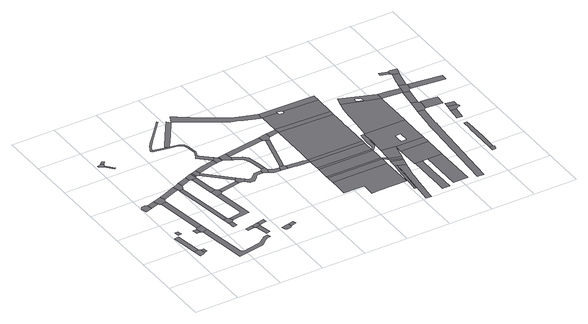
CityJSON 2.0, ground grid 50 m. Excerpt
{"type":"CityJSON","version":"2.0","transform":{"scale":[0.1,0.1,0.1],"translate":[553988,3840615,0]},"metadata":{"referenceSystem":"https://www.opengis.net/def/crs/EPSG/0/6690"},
"CityObjects":{
"road1":{"type":"Road","attributes":{"RoadStructureAttribute.sectionType":"1"},"geometry":[{"type":"MultiSurface","lod":"1","boundaries":[[[0,1,2,3,4,5]]]}]},
"road2":{"type":"Road","attributes":{"RoadStructureAttribute.sectionType":"1"},"geometry":[{"type":"MultiSurface","lod":"1","boundaries":[[[6,7,8,1,0]]]}]},
"road3":{"type":"Road","geometry":[{"type":"MultiSurface","lod":"1","boundaries":[[[9,10,11,12,5,4]]]}]},
"road4":{"type":"Road","geometry":[{"type":"MultiSurface","lod":"1","boundaries":[[[13,14,15,16,17]]]}]},
"road5":{"type":"Road","geometry":[{"type":"MultiSurface","lod":"1","boundaries":[[[18,19,20,21,22,23]]]}]},
"road6":{"type":"Road","geometry":[{"type":"MultiSurface","lod":"1","boundaries":[[[24,25,26,27,28,29]]]}]},
"road7":{"type":"Road","attributes":{"RoadStructureAttribute.sectionType":"1"},"geometry":[{"type":"MultiSurface","lod":"1","boundaries":[[[30,31,23,22,32,33]]]}]},
"road8":{"type":"Road","attributes":{"RoadStructureAttribute.sectionType":"1"},"geometry":[{"type":"MultiSurface","lod":"1","boundaries":[[[34,35,36,37,24,29,38,39]]]}]},
"road9":{"type":"Road","attributes":{"RoadStructureAttribute.sectionType":"1"},"geometry":[{"type":"MultiSurface","lod":"1","boundaries":[[[40,41,35,34]]]}]},
"road10":{"type":"Road","geometry":[{"type":"MultiSurface","lod":"1","boundaries":[[[42,30,33,43,44,41,40,45,46,47,48]]]}]},
"road11":{"type":"Road","attributes":{"RoadStructureAttribute.sectionType":"1"},"geometry":[{"type":"MultiSurface","lod":"1","boundaries":[[[49,50,51,52,53,54,55,56,57,58,39,38,59,60,61,62,63,64,65,66,67]]]}]},
"road12":{"type":"Road","geometry":[{"type":"MultiSurface","lod":"1","boundaries":[[[68,69,70,71,72,73,74,75,76]]]}]},
"road13":{"type":"Road","attributes":{"RoadStructureAttribute.sectionType":"1"},"geometry":[{"type":"MultiSurface","lod":"1","boundaries":[[[77,78,79,74,73]]]}]},
"road14":{"type":"Road","geometry":[{"type":"MultiSurface","lod":"1","boundaries":[[[80,81,68,76]]]}]},
"road15":{"type":"Road","attributes":{"RoadStructureAttribute.sectionType":"1"},"geometry":[{"type":"MultiSurface","lod":"1","boundaries":[[[82,83,42,48,84,85]]]}]},
"road16":{"type":"Road","geometry":[{"type":"MultiSurface","lod":"1","boundaries":[[[86,87,88,89,90]]]}]},
"road17":{"type":"Road","geometry":[{"type":"MultiSurface","lod":"1","boundaries":[[[91,92,90,89,93,94]]]}]},
"road18":{"type":"Road","geometry":[{"type":"MultiSurface","lod":"1","boundaries":[[[95,96,97,98,99,100]]]}]},
"road19":{"type":"Road","attributes":{"RoadStructureAttribute.sectionType":"1"},"geometry":[{"type":"MultiSurface","lod":"1","boundaries":[[[101,102,103,104,105,106,107,108,92,91]]]}]},
"road20":{"type":"Road","geometry":[{"type":"MultiSurface","lod":"1","boundaries":[[[109,110,111,112,82,85,105,104,113]]]}]},
"road21":{"type":"Road","attributes":{"RoadStructureAttribute.sectionType":"1"},"geometry":[{"type":"MultiSurface","lod":"1","boundaries":[[[114,115,116,117]]]}]},
"road22":{"type":"Road","geometry":[{"type":"MultiSurface","lod":"1","boundaries":[[[118,119,95,100,120,121,115,114,122]]]}]},
"road23":{"type":"Road","attributes":{"RoadStructureAttribute.sectionType":"1"},"geometry":[{"type":"MultiSurface","lod":"1","boundaries":[[[123,124,125,126,127,128,129,94,93]]]}]},
"road24":{"type":"Road","attributes":{"RoadStructureAttribute.sectionType":"1"},"geometry":[{"type":"MultiSurface","lod":"1","boundaries":[[[130,131,132,118,122]]]}]},
"road25":{"type":"Road","attributes":{"RoadStructureAttribute.sectionType":"1"},"geometry":[{"type":"MultiSurface","lod":"1","boundaries":[[[133,109,113,134]]]}]},
"road26":{"type":"Road","geometry":[{"type":"MultiSurface","lod":"1","boundaries":[[[135,136,127,126,137,138,139,140]]]}]},
"road27":{"type":"Road","attributes":{"RoadStructureAttribute.sectionType":"1"},"geometry":[{"type":"MultiSurface","lod":"1","boundaries":[[[141,142,143,144,145,146,147]]]}]},
"road28":{"type":"Road","attributes":{"RoadStructureAttribute.sectionType":"1"},"geometry":[{"type":"MultiSurface","lod":"1","boundaries":[[[148,149,150,136,135]]]}]},
"road29":{"type":"Road","geometry":[{"type":"MultiSurface","lod":"1","boundaries":[[[151,152,153,133,134,150,149,154,155]]]}]},
"road30":{"type":"Road","attributes":{"RoadStructureAttribute.sectionType":"1"},"geometry":[{"type":"MultiSurface","lod":"1","boundaries":[[[156,151,155,157]]]}]},
"road31":{"type":"Road","attributes":{"RoadStructureAttribute.sectionType":"1"},"geometry":[{"type":"MultiSurface","lod":"1","boundaries":[[[158,159,141,147]]]}]},
"road32":{"type":"Road","geometry":[{"type":"MultiSurface","lod":"1","boundaries":[[[160,156,157,161,162,163]]]}]},
"road33":{"type":"Road","attributes":{"RoadStructureAttribute.sectionType":"1"},"geometry":[{"type":"MultiSurface","lod":"1","boundaries":[[[164,140,139,165]]]}]},
"road34":{"type":"Road","attributes":{"RoadStructureAttribute.sectionType":"1"},"geometry":[{"type":"MultiSurface","lod":"1","boundaries":[[[166,163,162,167,168,169,170,171]]]}]},
"road35":{"type":"Road","attributes":{"RoadStructureAttribute.sectionType":"1"},"geometry":[{"type":"MultiSurface","lod":"1","boundaries":[[[172,173,160,163,174,175,176,177,178]]]}]},
"road36":{"type":"Road","geometry":[{"type":"MultiSurface","lod":"1","boundaries":[[[171,170,179,164,165,180,181,182,183]]]}]},
"road37":{"type":"Road","attributes":{"RoadStructureAttribute.sectionType":"1"},"geometry":[{"type":"MultiSurface","lod":"1","boundaries":[[[184,185,186,187,188,189,190,191,192,193,194,195,196,197,198,199,200,201,202,203,172,204,205,206,207,208,209,210,211,212,213,214,215,216,217,218,219,220]]]}]},
"road38":{"type":"Road","attributes":{"RoadStructureAttribute.sectionType":"1"},"geometry":[{"type":"MultiSurface","lod":"1","boundaries":[[[204,172,178,221,222]]]}]},
"road39":{"type":"Road","attributes":{"RoadStructureAttribute.sectionType":"1"},"geometry":[{"type":"MultiSurface","lod":"1","boundaries":[[[223,224,225,226,227,228,229,230,231,232,233,234,235]]]}]},
"road40":{"type":"Road","attributes":{"RoadStructureAttribute.sectionType":"1"},"geometry":[{"type":"MultiSurface","lod":"1","boundaries":[[[236,237,238,239,240,183,182,241,242,243,244,245,246,247,248]]]}]},
"road41":{"type":"Road","geometry":[{"type":"MultiSurface","lod":"1","boundaries":[[[249,222,221]]]}]},
"road42":{"type":"Road","attributes":{"RoadStructureAttribute.sectionType":"1"},"geometry":[{"type":"MultiSurface","lod":"1","boundaries":[[[250,251,252,249,221,253,254,255,256]]]}]},
"road43":{"type":"Road","attributes":{"RoadStructureAttribute.sectionType":"1"},"geometry":[{"type":"MultiSurface","lod":"1","boundaries":[[[257,258,259,260,261,262,263,255,254,264,265,266,267,268,269,270]]]}]},
"road44":{"type":"Road","geometry":[{"type":"MultiSurface","lod":"1","boundaries":[[[270,269,236,248,271,272,273,274]]]}]},
"road45":{"type":"Road","attributes":{"RoadStructureAttribute.sectionType":"1"},"geometry":[{"type":"MultiSurface","lod":"1","boundaries":[[[275,276,277,278,274,273,279,280,281,282]]]}]},
"road46":{"type":"Road","geometry":[{"type":"MultiSurface","lod":"1","boundaries":[[[283,284,282,281,285,286,287]]]}]},
"road47":{"type":"Road","attributes":{"RoadStructureAttribute.sectionType":"1"},"geometry":[{"type":"MultiSurface","lod":"1","boundaries":[[[288,289,250,256,290,291,292,293,294,295,296]]]}]},
"road48":{"type":"Road","attributes":{"RoadStructureAttribute.sectionType":"1"},"geometry":[{"type":"MultiSurface","lod":"1","boundaries":[[[297,283,287,298]]]}]},
"road49":{"type":"Road","attributes":{"RoadStructureAttribute.sectionType":"1"},"geometry":[{"type":"MultiSurface","lod":"1","boundaries":[[[299,300,301,302,303,286,285,304,305,306,307,308,309,310]]]}]},
"road50":{"type":"Road","attributes":{"RoadStructureAttribute.sectionType":"1"},"geometry":[{"type":"MultiSurface","lod":"1","boundaries":[[[311,312,313,314,315,316,317,318,319,320,321,322,323,324,325,326,327,328,329,330,331,332,333,334,335,336]]]}]},
"road51":{"type":"Road","geometry":[{"type":"MultiSurface","lod":"1","boundaries":[[[337,338,288,296,297,298,339,340]]]}]},
"road52":{"type":"Road","geometry":[{"type":"MultiSurface","lod":"1","boundaries":[[[341,337,340,342]]]}]},
"road53":{"type":"Road","geometry":[{"type":"MultiSurface","lod":"1","boundaries":[[[343,344,345,346,347,348,349,350,351,352]]]}]},
"road54":{"type":"Road","attributes":{"function":"3","RoadStructureAttribute.sectionType":"1"},"geometry":[{"type":"MultiSurface","lod":"1","boundaries":[[[353,343,352,354]]]}]},
"road55":{"type":"Road","geometry":[{"type":"MultiSurface","lod":"1","boundaries":[[[355,353,354,356,357]]]}]},
"road56":{"type":"Road","attributes":{"function":"3","RoadStructureAttribute.sectionType":"1"},"geometry":[{"type":"MultiSurface","lod":"1","boundaries":[[[358,355,357,359,360]]]}]},
"road57":{"type":"Road","geometry":[{"type":"MultiSurface","lod":"1","boundaries":[[[361,358,360,362,363]]]}]},
"road58":{"type":"Road","attributes":{"function":"3","RoadStructureAttribute.sectionType":"1"},"geometry":[{"type":"MultiSurface","lod":"1","boundaries":[[[309,364,365,361,363,366]]]}]},
"road59":{"type":"Road","geometry":[{"type":"MultiSurface","lod":"1","boundaries":[[[310,309,366,367]]]}]},
"road60":{"type":"Road","attributes":{"function":"3"},"geometry":[{"type":"MultiSurface","lod":"1","boundaries":[[[368,342,369,310,367,370,371,372,373,374,375]]]}]},
"road61":{"type":"Road","geometry":[{"type":"MultiSurface","lod":"1","boundaries":[[[376,377,378,379,380,381,382,383,384,385,386,387]]]}]},
"road62":{"type":"Road","attributes":{"function":"1","RoadStructureAttribute.sectionType":"7"},"geometry":[{"type":"MultiSurface","lod":"1","boundaries":[[[387,388,389,390,391,392,393,394,395,396,397,398,399,400,401,402,403]]]}]},
"road63":{"type":"Road","geometry":[{"type":"MultiSurface","lod":"1","boundaries":[[[404,341,342,368,405]]]}]},
"road64":{"type":"Road","attributes":{"function":"3"},"geometry":[{"type":"MultiSurface","lod":"1","boundaries":[[[406,404,405,407,408,409,410,411,412,413]]]}]},
"road65":{"type":"Road","geometry":[{"type":"MultiSurface","lod":"1","boundaries":[[[414,356,354,415,416,417]]]}]},
"road66":{"type":"Road","geometry":[{"type":"MultiSurface","lod":"1","boundaries":[[[418,419,336,335,406,413,420,421,422,408,407,423]]]}]},
"road67":{"type":"Road","geometry":[{"type":"MultiSurface","lod":"1","boundaries":[[[424,425,376,387,403,426]]]}]},
"road68":{"type":"Road","geometry":[{"type":"MultiSurface","lod":"1","boundaries":[[[427,424,426,428]]]}]},
"road69":{"type":"Road","attributes":{"function":"1","RoadStructureAttribute.sectionType":"7"},"geometry":[{"type":"MultiSurface","lod":"1","boundaries":[[[417,416,429,427,428,430,431]]]}]},
"road70":{"type":"Road","attributes":{"function":"3","RoadStructureAttribute.sectionType":"7"},"geometry":[{"type":"MultiSurface","lod":"1","boundaries":[[[432,433,434,435,436,437,438,439]]]}]},
"road71":{"type":"Road","geometry":[{"type":"MultiSurface","lod":"1","boundaries":[[[440,441,442,443,444,363,362,445,446,447,448,449,450,451,452,453,454]]]}]},
"road72":{"type":"Road","attributes":{"function":"1","RoadStructureAttribute.sectionType":"7"},"geometry":[{"type":"MultiSurface","lod":"1","boundaries":[[[455,456,431,430,457,458]]]}]},
"road73":{"type":"Road","attributes":{"function":"3","RoadStructureAttribute.sectionType":"1"},"geometry":[{"type":"MultiSurface","lod":"1","boundaries":[[[459,460,461,462]]]}]},
"road74":{"type":"Road","geometry":[{"type":"MultiSurface","lod":"1","boundaries":[[[463,464,435,434,459,462,465]]]}]},
"road75":{"type":"Road","geometry":[{"type":"MultiSurface","lod":"1","boundaries":[[[466,454,453,467,468,455,458,469,470,471,472,473],[474,475,476,477,478,479]]]}]},
"road76":{"type":"Road","geometry":[{"type":"MultiSurface","lod":"1","boundaries":[[[458,463,465,469]]]}]},
"road77":{"type":"Road","attributes":{"function":"3"},"geometry":[{"type":"MultiSurface","lod":"1","boundaries":[[[480,481,482,483,466,473,484,485]]]}]},
"road78":{"type":"Road","attributes":{"function":"3","RoadStructureAttribute.sectionType":"1"},"geometry":[{"type":"MultiSurface","lod":"1","boundaries":[[[486,480,485,487,488],[489,490,491,492,493]]]}]},
"road79":{"type":"Road","attributes":{"RoadStructureAttribute.sectionType":"1"},"geometry":[{"type":"MultiSurface","lod":"1","boundaries":[[[494,495,496,497,498,499,500,501,502,503,504,505,506,507,508,509,510,511,512]]]}]},
"road80":{"type":"Road","geometry":[{"type":"MultiSurface","lod":"1","boundaries":[[[513,514,515,516,517,518,519]]]}]},
"road81":{"type":"Road","attributes":{"RoadStructureAttribute.sectionType":"1"},"geometry":[{"type":"MultiSurface","lod":"1","boundaries":[[[520,487,485,521,522,523]]]}]},
"road82":{"type":"Road","geometry":[{"type":"MultiSurface","lod":"1","boundaries":[[[524,525,494,512,526,527,528,529,530]]]}]},
"road83":{"type":"Road","attributes":{"RoadStructureAttribute.sectionType":"1"},"geometry":[{"type":"MultiSurface","lod":"1","boundaries":[[[531,532,533,534,535,536,537,538,513,519]]]}]},
"road84":{"type":"Road","attributes":{"RoadStructureAttribute.sectionType":"1"},"geometry":[{"type":"MultiSurface","lod":"1","boundaries":[[[522,539,524,530,540,541]]]}]},
"road85":{"type":"Road","attributes":{"RoadStructureAttribute.sectionType":"1"},"geometry":[{"type":"MultiSurface","lod":"1","boundaries":[[[542,528,527,543,544]]]}]},
"road86":{"type":"Road","geometry":[{"type":"MultiSurface","lod":"1","boundaries":[[[545,546,523,522,541,547,548,549,550,551,552,553,554]]]}]},
"road87":{"type":"Road","attributes":{"RoadStructureAttribute.sectionType":"1"},"geometry":[{"type":"MultiSurface","lod":"1","boundaries":[[[555,556,557,558,559]]]}]},
"road88":{"type":"Road","geometry":[{"type":"MultiSurface","lod":"1","boundaries":[[[560,561,562,563,564]]]}]},
"road89":{"type":"Road","attributes":{"RoadStructureAttribute.sectionType":"1"},"geometry":[{"type":"MultiSurface","lod":"1","boundaries":[[[565,566,567,568,545,554,569,570]]]}]},
"road90":{"type":"Road","geometry":[{"type":"MultiSurface","lod":"1","boundaries":[[[571,555,559,572,573,574,575]]]}]},
"road91":{"type":"Road","geometry":[{"type":"MultiSurface","lod":"1","boundaries":[[[576,571,575,577]]]}]},
"road92":{"type":"Road","geometry":[{"type":"MultiSurface","lod":"1","boundaries":[[[578,564,563,565,570,579]]]}]},
"road93":{"type":"Road","attributes":{"RoadStructureAttribute.sectionType":"1"},"geometry":[{"type":"MultiSurface","lod":"1","boundaries":[[[580,553,552,581,582,583]]]}]}
},
"vertices":[
[109,429,0],[58,417,0],[72,327,0],[122,339,0],[139,361,0],[131,414,0],
[63,735,0],[10,724,0],[27,618,0],
[143,362,0],[174,369,0],[166,422,0],[135,415,0],
[114,762,0],[109,787,0],[105,813,0],[70,808,0],[78,756,0],
[64,1380,0],[22,1370,0],[2,1341,0],[21,1281,0],[103,1307,0],[85,1364,0],
[288,753,0],[244,747,0],[243,747,0],[247,719,0],[251,690,0],[298,693,0],
[176,1393,0],[119,1374,0],[190,1334,0],[196,1336,0],
[366,789,0],[305,775,0],[298,766,0],[296,763,0],[319,681,0],[381,695,0],
[282,1324,0],[220,1314,0],
[276,1428,0],[204,1329,0],[210,1323,0],[280,1340,0],[286,1352,0],[289,1358,0],[296,1370,0],
[838,292,0],[787,280,0],[783,277,0],[759,259,0],[750,253,0],[706,219,0],[701,217,0],[558,188,0],[494,175,0],[458,202,0],[399,144,0],[404,112,0],[456,121,0],[709,170,0],[775,221,0],[803,243,0],[804,243,0],[851,253,0],[842,293,0],
[81,2250,0],[68,2238,0],[58,2234,0],[31,2225,0],[36,2205,0],[76,2185,0],[94,2195,0],[97,2207,0],[101,2220,0],
[155,2093,0],[163,2101,0],[172,2109,0],
[131,2256,0],[108,2275,0],
[481,1510,0],[326,1445,0],[452,1428,0],[499,1445,0],
[629,596,0],[652,600,0],[674,604,0],[664,676,0],[618,666,0],
[650,759,0],[606,749,0],[683,699,0],[673,744,0],
[792,514,0],[786,512,0],[713,497,0],[717,478,0],[721,460,0],[800,474,0],
[613,996,0],[605,1056,0],[554,1383,0],[546,1430,0],[503,1421,0],[512,1357,0],[563,1025,0],[564,1016,0],
[559,1542,0],[525,1528,0],[524,1528,0],[494,1516,0],[575,1486,0],
[863,473,0],[821,466,0],[852,318,0],[892,329,0],
[864,529,0],[831,522,0],[802,475,0],[806,475,0],[873,489,0],
[877,728,0],[895,731,0],[890,767,0],[831,1153,0],[769,1143,0],[825,791,0],[803,763,0],
[878,490,0],[958,507,0],[950,547,0],
[673,1588,0],[689,1531,0],
[815,1245,0],[755,1236,0],[838,1162,0],[839,1163,0],[856,1183,0],[846,1228,0],
[1124,350,0],[1097,345,0],[1034,333,0],[1047,293,0],[1072,278,0],[1115,284,0],[1130,306,0],
[802,1323,0],[770,1532,0],[710,1519,0],
[752,1618,0],[723,1609,0],[720,1608,0],[767,1547,0],[766,1556,0],
[766,1623,0],[781,1561,0],
[1195,319,0],[1187,362,0],
[827,1643,0],[790,1558,0],[817,1548,0],[841,1584,0],
[1075,1270,0],[1083,1226,0],
[844,1581,0],[839,1526,0],[849,1516,0],[869,1496,0],[1075,1293,0],[1104,1322,0],
[1073,1704,0],[873,1658,0],[847,1587,0],[861,1590,0],[1017,1634,0],[1027,1637,0],[1083,1647,0],
[1075,1288,0],[1095,1228,0],[1139,1222,0],[1146,1221,0],[1170,1257,0],
[947,2584,0],[888,2516,0],[765,2376,0],[732,2338,0],[716,2320,0],[664,2254,0],[644,2220,0],[625,2189,0],[623,2172,0],[640,2157,0],[805,2125,0],[915,2106,0],[960,2078,0],[976,2023,0],[988,1925,0],[965,1869,0],[963,1866,0],[955,1852,0],[950,1845,0],[939,1828,0],[1111,1748,0],[990,1854,0],[981,1862,0],[1006,1922,0],[994,2026,0],[976,2090,0],[921,2123,0],[808,2142,0],[648,2174,0],[644,2178,0],[645,2180,0],[660,2211,0],[679,2243,0],[730,2308,0],[778,2364,0],[901,2505,0],[962,2573,0],
[1155,1660,0],[1143,1720,0],
[1030,2534,0],[898,2337,0],[787,2170,0],[808,2155,0],[812,2153,0],[817,2149,0],[821,2147,0],[830,2141,0],[833,2145,0],[834,2146,0],[835,2149,0],[941,2308,0],[1068,2497,0],
[1382,1298,0],[1302,1293,0],[1273,1265,0],[1233,1229,0],[1195,1232,0],[1188,1179,0],[1216,1178,0],[1241,1177,0],[1281,1216,0],[1289,1223,0],[1320,1253,0],[1348,1253,0],[1385,1256,0],
[1144,1721,0],
[1242,1737,0],[1164,1725,0],[1154,1723,0],[1161,1657,0],[1241,1613,0],[1251,1657,0],[1247,1676,0],
[1435,1394,0],[1419,1483,0],[1402,1551,0],[1401,1553,0],[1359,1603,0],[1276,1642,0],[1261,1651,0],[1257,1605,0],[1332,1570,0],[1362,1531,0],[1375,1473,0],[1394,1378,0],[1405,1319,0],[1445,1329,0],
[1398,1259,0],[1416,1245,0],[1429,1235,0],[1453,1281,0],
[1522,1247,0],[1520,1247,0],[1503,1250,0],[1458,1278,0],[1456,1214,0],[1486,1199,0],[1559,1193,0],[1564,1244,0],
[1586,1261,0],[1581,1257,0],[1636,1187,0],[1640,1238,0],[1627,1254,0],
[1675,1807,0],[1467,1773,0],[1252,1677,0],[1296,1685,0],[1413,1703,0],[1466,1712,0],[1551,1726,0],[1646,1741,0],[1685,1748,0],
[1706,1727,0],[1747,1716,0],
[1870,1216,0],[1830,1223,0],[1725,1232,0],[1715,1232,0],[1641,1238,0],[1733,1179,0],[1743,1179,0],[1823,1173,0],[1836,1170,0],[1871,1166,0],[1891,1165,0],[1891,1213,0],
[1884,2163,0],[1743,2214,0],[1625,2256,0],[1469,2346,0],[1351,2423,0],[1334,2433,0],[1276,2475,0],[1216,2519,0],[1172,2551,0],[1111,2590,0],[1075,2507,0],[1087,2500,0],[1201,2431,0],[1218,2421,0],[1283,2381,0],[1375,2326,0],[1398,2313,0],[1421,2299,0],[1556,2215,0],[1591,2195,0],[1648,2176,0],[1716,2149,0],[1794,2120,0],[1872,2093,0],[1880,2090,0],[1892,2159,0],
[1774,1823,0],[1745,1818,0],[1752,1734,0],[1781,1763,0],
[1887,1841,0],[1892,1781,0],
[1891,742,0],[1891,655,0],[1890,525,0],[2058,523,0],[2127,522,0],[2123,429,0],[2124,370,0],[2209,371,0],[2530,370,0],[2530,740,0],
[1891,833,0],[2531,831,0],
[1891,858,0],[2540,850,0],[2531,857,0],
[1891,1010,0],[2531,914,0],[2531,1008,0],
[1891,1038,0],[2542,1018,0],[2531,1036,0],
[1891,1159,0],[1891,1053,0],[2531,1160,0],
[2531,1209,0],
[2535,1765,0],[1891,1343,0],[2532,1304,0],[2532,1489,0],[2532,1559,0],[2532,1577,0],[2533,1600,0],[2533,1604,0],
[2573,662,0],[2564,565,0],[2551,418,0],[2548,395,0],[2542,335,0],[2530,218,0],[2550,215,0],[2562,333,0],[2573,420,0],[2578,468,0],[2582,525,0],[2595,659,0],
[2595,544,0],[2586,439,0],[2563,227,0],[2541,12,0],[2601,8,0],[2602,28,0],[2609,106,0],[2620,203,0],[2630,284,0],[2639,356,0],[2648,424,0],[2655,474,0],[2667,526,0],[2679,579,0],[2681,596,0],[2689,626,0],
[1892,1842,0],[2536,1825,0],
[1893,2084,0],[2540,2067,0],[2128,2078,0],[2128,2037,0],[2110,2042,0],[2061,2055,0],[2066,2057,0],[2065,2080,0],
[2574,825,0],[2562,810,0],[2577,798,0],[2587,815,0],
[1893,2163,0],[1893,2159,0],[2065,2103,0],[2110,2089,0],[2128,2084,0],[2541,2146,0],
[2582,755,0],[2578,713,0],[2709,711,0],
[2585,775,0],[2713,730,0],
[2582,788,0],[2722,766,0],[2591,812,0],
[2854,264,0],[2854,396,0],[2856,590,0],[2771,589,0],[2772,341,0],[2770,158,0],[2770,66,0],[2854,66,0],
[2569,1303,0],[2560,1195,0],[2559,1062,0],[2549,1055,0],[2535,1040,0],[2550,1025,0],[2577,1053,0],[2582,1058,0],[2592,1070,0],[2594,1083,0],[2596,1113,0],[2599,1140,0],[2601,1176,0],[2606,1188,0],[2608,1301,0],
[2598,967,0],[2592,862,0],[2753,899,0],[2764,951,0],
[2924,591,0],[2923,104,0],[3091,103,0],[3090,591,0],
[2764,851,0],[2764,592,0],[3090,851,0],
[2619,1301,0],[2611,1188,0],[2612,1188,0],[3090,951,0],[3090,981,0],[3090,1044,0],[3091,1108,0],[3091,1298,0],[2880,1113,0],[2920,1113,0],[2919,999,0],[2861,998,0],[2861,1051,0],[2862,1113,0],
[2688,1879,0],[2665,1785,0],[2649,1661,0],[2637,1499,0],[3092,1732,0],[3092,1750,0],
[2712,1978,0],[3096,1835,0],[3092,1835,0],[2852,1882,0],[2866,1878,0],[2918,1861,0],[2917,1813,0],[2850,1835,0],
[3278,1368,0],[3269,1298,0],[3268,1294,0],[3249,1094,0],[3247,1094,0],[3245,1095,0],[3241,1039,0],[3236,969,0],[3241,970,0],[3178,62,0],[3253,58,0],[3317,964,0],[3321,964,0],[3326,1032,0],[3330,1088,0],[3327,1088,0],[3325,1087,0],[3350,1346,0],[3351,1354,0],
[3558,446,0],[3557,389,0],[3598,388,0],[3603,393,0],[3608,433,0],[3600,438,0],[3598,446,0],
[3207,1821,0],[3328,1727,0],[3330,1727,0],[3346,1804,0],
[3299,1524,0],[3287,1441,0],[3353,1356,0],[3379,1375,0],[3393,1474,0],[3373,1505,0],[3371,1508,0],
[3600,461,0],[3606,656,0],[3604,826,0],[3604,838,0],[3603,943,0],[3568,943,0],[3566,838,0],[3565,825,0],
[3329,1722,0],[3377,1552,0],[3403,1709,0],
[3398,1503,0],[3574,1354,0],[3584,1480,0],
[3358,1856,0],[3351,1827,0],[3405,1719,0],[3405,1723,0],[3407,1732,0],[3425,1747,0],[3431,1753,0],[3433,1754,0],[3440,1831,0],[3429,1832,0],
[3571,1208,0],[3554,1062,0],[3572,1060,0],[3615,1055,0],[3632,1197,0],
[3303,2145,0],[3299,2124,0],[3294,2102,0],[3394,2078,0],[3396,2121,0],
[3405,2054,0],[3403,2046,0],[3373,1925,0],[3373,1923,0],[3475,2023,0],[3478,2035,0],
[3580,1278,0],[3672,1222,0],[3692,1220,0],[3694,1246,0],[3678,1261,0],
[3587,1339,0],[3685,1322,0],
[3426,2131,0],[3498,2112,0],
[3823,1777,0],[3743,1712,0],[3824,1703,0],[3829,1776,0]
]}
